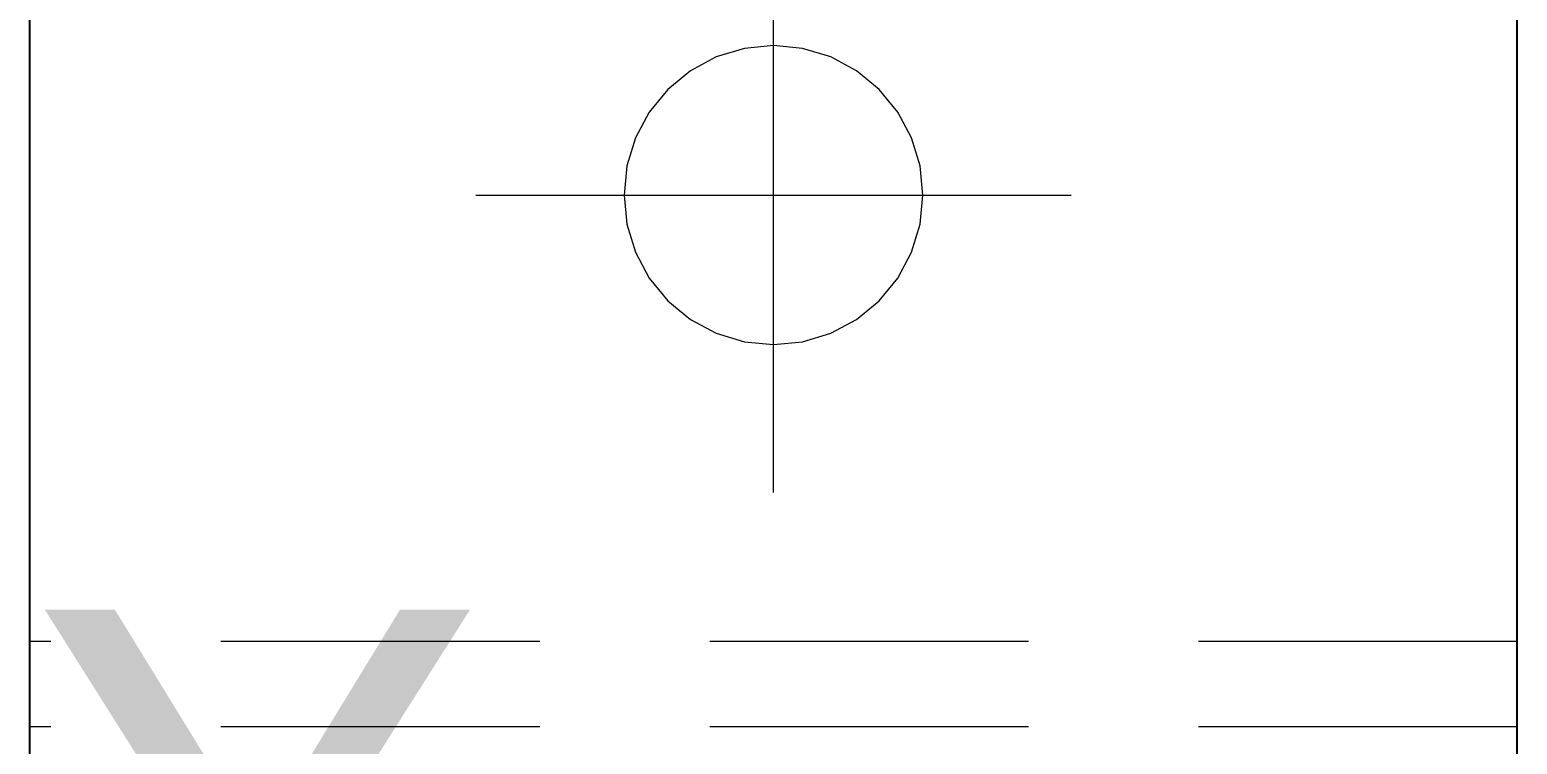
# Paper-space layout '01_三视图' of a CAD drawing. Header units: millimetres. Extents: x 8 to 451, y 8 to 289.
# Drawn here: x 157.5 to 164.5, y 84.17 to 87.53 of the extents above; entities that cross this region are included whole.
import ezdxf

# ---------------------------------------------------------------- set-up
doc = ezdxf.new("R2010")
doc.units = ezdxf.units.MM
doc.linetypes.add('WP_HIDDEN', pattern=[2.3, 1.5, -0.8])
for name, color, linetype, lineweight in [('ANNOTATIONS', 7, 'CONTINUOUS', 18), ('HIDDEN', 7, 'WP_HIDDEN', 13), ('VISIBLE', 7, 'CONTINUOUS', 25)]:
    doc.layers.add(name, color=color, linetype=linetype, lineweight=lineweight)
doc.styles.add('CJK', font='Arial Unicode.ttf')

psp = doc.layouts.new('01_三视图')

# ---------------------------------------------------------------- linework, layer by layer
at = {"layer": 'ANNOTATIONS'}
for p, q in [((161, 85.35), (161, 88.15)), ((159.6, 86.75), (162.4, 86.75))]:
    psp.add_line(p, q, dxfattribs=at)
at = {"layer": 'HIDDEN'}
for points in [[(157.5, 84.65), (157.5, 84.6939), (157.5, 84.8233), (157.5, 85.0318), (157.5, 85.3089), (157.5, 85.6407), (157.5, 86.0106), (157.5, 86.4), (157.5, 86.7894), (157.5, 87.1593), (157.5, 87.4911), (157.5, 87.7682), (157.5, 87.9767), (157.5, 88.1061), (157.5, 88.15)], [(157.5, 88.15), (157.5, 88.139), (157.5, 88.1061), (157.5, 88.0518), (157.5, 87.9767), (157.5, 87.8818), (157.5, 87.7682), (157.5, 87.6374), (157.5, 87.4911), (157.5, 87.3311), (157.5, 87.1593), (157.5, 86.978), (157.5, 86.7894), (157.5, 86.5959), (157.5, 86.4)], [(164.5, 84.65), (164.5, 84.6939), (164.5, 84.8233), (164.5, 85.0318), (164.5, 85.3089), (164.5, 85.6407), (164.5, 86.0106), (164.5, 86.4), (164.5, 86.7894), (164.5, 87.1593), (164.5, 87.4911), (164.5, 87.7682), (164.5, 87.9767), (164.5, 88.1061), (164.5, 88.15)], [(164.5, 88.15), (164.5, 88.139), (164.5, 88.1061), (164.5, 88.0518), (164.5, 87.9767), (164.5, 87.8818), (164.5, 87.7682), (164.5, 87.6374), (164.5, 87.4911), (164.5, 87.3311), (164.5, 87.1593), (164.5, 86.978), (164.5, 86.7894), (164.5, 86.5959), (164.5, 86.4)], [(157.5, 84.65), (157.5, 84.6828), (157.5, 84.78), (157.5, 84.938), (157.5, 85.1508), (157.5, 85.4105), (157.5, 85.7072), (157.5, 86.03), (157.5, 86.3666), (157.5, 86.7045), (157.5, 87.0309), (157.5, 87.3337), (157.5, 87.6015), (157.5, 87.8242), (157.5, 87.9935)], [(157.5, 87.9789), (157.5, 87.9132), (157.5, 87.8377), (157.5, 87.753), (157.5, 87.6596), (157.5, 87.558), (157.5, 87.449), (157.5, 87.3332), (157.5, 87.2113), (157.5, 87.0843), (157.5, 86.9528), (157.5, 86.8177), (157.5, 86.68), (157.5, 86.5405), (157.5, 86.4)], [(157.5, 84.2478), (157.5, 84.2916), (157.5, 84.4211), (157.5, 84.6296), (157.5, 84.9067), (157.5, 85.2385), (157.5, 85.6084), (157.5, 85.9978), (157.5, 86.3872), (157.5, 86.7571), (157.5, 87.0889), (157.5, 87.366), (157.5, 87.5745), (157.5, 87.7039), (157.5, 87.7478)], [(157.5, 87.7478), (157.5, 87.7368), (157.5, 87.7039), (157.5, 87.6496), (157.5, 87.5745), (157.5, 87.4795), (157.5, 87.366), (157.5, 87.2352), (157.5, 87.0889), (157.5, 86.9288), (157.5, 86.7571), (157.5, 86.5758), (157.5, 86.3872), (157.5, 86.1937), (157.5, 85.9978)], [(164.5, 84.2478), (164.5, 84.2916), (164.5, 84.4211), (164.5, 84.6296), (164.5, 84.9067), (164.5, 85.2385), (164.5, 85.6084), (164.5, 85.9978), (164.5, 86.3872), (164.5, 86.7571), (164.5, 87.0889), (164.5, 87.366), (164.5, 87.5745), (164.5, 87.7039), (164.5, 87.7478)], [(164.5, 87.7478), (164.5, 87.7368), (164.5, 87.7039), (164.5, 87.6496), (164.5, 87.5745), (164.5, 87.4795), (164.5, 87.366), (164.5, 87.2352), (164.5, 87.0889), (164.5, 86.9288), (164.5, 86.7571), (164.5, 86.5758), (164.5, 86.3872), (164.5, 86.1937), (164.5, 85.9978)], [(161.7035, 86.75), (161.69, 86.8872), (161.6499, 87.0192), (161.5849, 87.1408), (161.4974, 87.2474), (161.3908, 87.3349), (161.2692, 87.3999), (161.1372, 87.44), (161, 87.4535), (160.8628, 87.44), (160.7308, 87.3999), (160.6092, 87.3349), (160.5026, 87.2474), (160.4151, 87.1408), (160.3501, 87.0192), (160.31, 86.8872), (160.2965, 86.75), (160.31, 86.6128), (160.3501, 86.4808), (160.4151, 86.3592), (160.5026, 86.2526), (160.6092, 86.1651), (160.7308, 86.1001), (160.8628, 86.06), (161, 86.0465), (161.1372, 86.06), (161.2692, 86.1001), (161.3908, 86.1651), (161.4974, 86.2526), (161.5849, 86.3592), (161.6499, 86.4808), (161.69, 86.6128), (161.7035, 86.75)], [(157.5, 86.4), (157.5, 86.2041), (157.5, 86.0106), (157.5, 85.822), (157.5, 85.6407), (157.5, 85.4689), (157.5, 85.3089), (157.5, 85.1626), (157.5, 85.0318), (157.5, 84.9182), (157.5, 84.8233), (157.5, 84.7482), (157.5, 84.6939), (157.5, 84.661), (157.5, 84.65)], [(164.5, 86.4), (164.5, 86.2041), (164.5, 86.0106), (164.5, 85.822), (164.5, 85.6407), (164.5, 85.4689), (164.5, 85.3089), (164.5, 85.1626), (164.5, 85.0318), (164.5, 84.9182), (164.5, 84.8233), (164.5, 84.7482), (164.5, 84.6939), (164.5, 84.661), (164.5, 84.65)], [(157.5, 85.9978), (157.5, 85.8018), (157.5, 85.6084), (157.5, 85.4198), (157.5, 85.2385), (157.5, 85.0667), (157.5, 84.9067), (157.5, 84.7603), (157.5, 84.6296), (157.5, 84.516), (157.5, 84.4211), (157.5, 84.346), (157.5, 84.2916), (157.5, 84.2588), (157.5, 84.2478)], [(164.5, 85.9978), (164.5, 85.8018), (164.5, 85.6084), (164.5, 85.4198), (164.5, 85.2385), (164.5, 85.0667), (164.5, 84.9067), (164.5, 84.7603), (164.5, 84.6296), (164.5, 84.516), (164.5, 84.4211), (164.5, 84.346), (164.5, 84.2916), (164.5, 84.2588), (164.5, 84.2478)], [(164.5, 84.65), (157.5, 84.65)], [(164.5, 84.2478), (157.5, 84.2478)]]:
    psp.add_lwpolyline(points, dxfattribs=at)
at = {"layer": 'VISIBLE'}
for points in [[(157.5, 74.5), (157.5, 109.5)], [(164.5, 74.5), (164.5, 109.5)]]:
    psp.add_lwpolyline(points, dxfattribs=at)

# ---------------------------------------------------------------- texts
at = {"layer": 'ANNOTATIONS', "style": 'CJK'}
psp.add_text('Y', height=2.3, dxfattribs=at).set_placement((157.5, 82.5))

doc.saveas('drawing.dxf')
